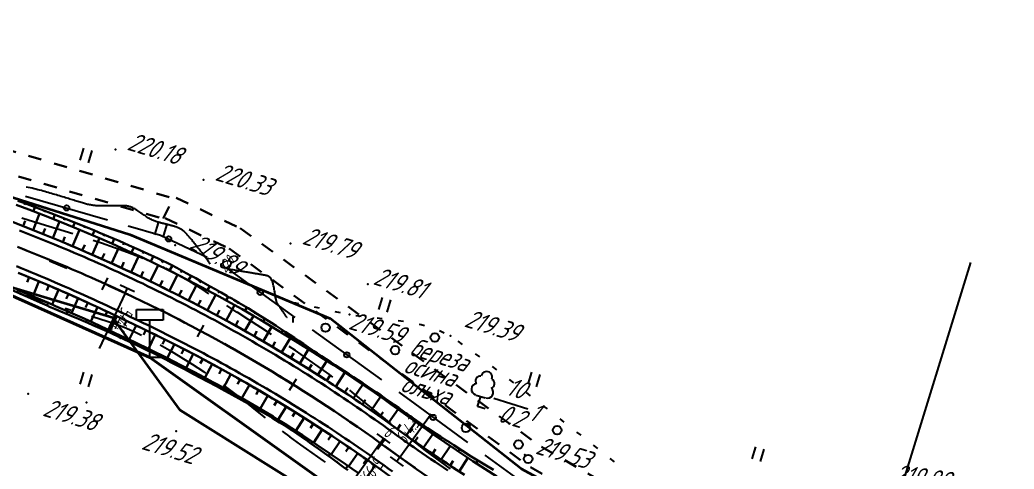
# Model space of a CAD drawing. Header units: millimetres. Extents: x -698 to 8131, y -704 to 4503.
# Drawn here: x -109.4 to 77, y 4130.9 to 4215.2 of the extents above; entities that cross this region are included whole.
import ezdxf

# ---------------------------------------------------------------- set-up
doc = ezdxf.new("R2010")
doc.units = ezdxf.units.MM
for name, pattern in [('CONTI', [0]), ('STRIHSMALL', [1, 0.5, -0.5]), ('STROT', [1.7, 0.5, -1.2])]:
    doc.linetypes.add(name, pattern=pattern)
for name, color, linetype, lineweight in [('10', 1, 'Continuous', 35), ('КОПИЯ_ОСЬ_13_ОТКОСЫ', 7, 'Continuous', 30), ('КОПИЯ_ОСЬ_ГРАНИЦЫ_ПОЛОС', 7, 'Continuous', 30), ('ОСЬ_ВЕРХ_ПОКРЫТИЯ_ГРАНИЦЫ_ПОЛОС', 7, 'Continuous', 30), ('ОСЬ_ВЕРХ_ПОКРЫТИЯ_ОСЬ', 1, 'Continuous', 30)]:
    doc.layers.add(name, color=color, linetype=linetype, lineweight=lineweight)
for name, color, linetype in [('_Ростелеком', 6, 'Continuous'), ('GOR_BDEFAULT', 212, 'CONTI'), ('NAD_MDEFAULT', 7, 'CONTI'), ('PI_OTDEFAULT', 172, 'CONTI'), ('PI_TTDEFAULT', 5, 'CONTI'), ('PLN_O', 7, 'CONTI'), ('SIT_LDEFAULT', 7, 'CONTI'), ('USLZNDEFAULT', 7, 'CONTI'), ('ZAPSKDEFAULT', 7, 'CONTI'), ('Изменение выноски', 3, 'Continuous'), ('ОСЬ_ВЕРХ_ПОКРЫТИЯ_ПИКЕТЫ', 1, 'Continuous'), ('ОСЬ_ВЕРХ_ПОКРЫТИЯ_РАЗБИВКА_КРИВ', 1, 'Continuous'), ('разметка', 7, 'Continuous')]:
    doc.layers.add(name, color=color, linetype=linetype)
doc.styles.add('eskd', font='isocpeui.ttf', dxfattribs={"width": 1.2})
doc.styles.add('SHRFT', font='isocpeui.ttf', dxfattribs={"width": 3.5})
doc.styles.get("Standard").update_dxf_attribs({"font": 'isocpeui.ttf'})
doc.styles.add('STYLE1', font='isocpeui.ttf', dxfattribs={"width": 0.9})
doc.linetypes.add('кабель_связи_проект.', pattern='A,10,-1,["/",STYLE1,S=3,R=0,X=0,Y=-1.5],-4.1', length=15.1)

# ---------------------------------------------------------------- blocks, each defined once
blk = doc.blocks.new('BL_2002')
at = {"color": 0}
blk.add_circle((0, 0), 0.8, dxfattribs=at)
blk = doc.blocks.new('BL_2011')
at = {"color": 0}
for p, q in [((0, 0), (0, 2.4)), ((1.6, 0), (1.6, 2.4))]:
    blk.add_line(p, q, dxfattribs=at)
blk = doc.blocks.new('BL_104')
at = {"color": 0}
for p, q in [((-0.9, 2), (0.9, 2)), ((0, 0), (0, 2)), ((1.5, 0), (0, 0))]:
    blk.add_line(p, q, dxfattribs=at)
for centre, radius, start, end in [((-0.94, 4.8), 0.88, 100, 235), ((0, 5.8), 1.04, 358, 185), ((0.94, 4.8), 0.88, 305, 80), ((-1, 3.1), 1.1, 115, 270), ((1, 3.1), 1.1, 270, 65)]:
    blk.add_arc(centre, radius, start, end, dxfattribs=at)
blk = doc.blocks.new('BL_13')
at = {"color": 0}
for p, q in [((-2.5, 7), (-2.5, 9)), ((-2.5, 9), (2.5, 9)), ((2.5, 9), (2.5, 7)), ((0, 7), (-2.5, 7)), ((0, 0), (0, 7)), ((2.5, 7), (0, 7)), ((2, 0), (0, 0))]:
    blk.add_line(p, q, dxfattribs=at)

msp = doc.modelspace()

# ---------------------------------------------------------------- linework, layer by layer
at = {"linetype": 'Continuous'}
msp.add_line((48.1, 4101.98), (68.92, 4169.65), dxfattribs=at)
at = {"layer": '10'}
msp.add_line((-15.47, 4131.04), (-51.18, 4159.14), dxfattribs=at)
for points in [[(-552.06, 4323.71), (-552.06, 4323.71), (-548.93, 4322.89), (-511.44, 4312), (-482.88, 4301.35), (-408.91, 4273.32), (-296.98, 4239.59), (-199.04, 4210.18), (-199.04, 4209.88), (-88.76, 4174.93), (-51.18, 4159.14)], [(307.07, 4044.59), (287.04, 4048.21), (163.15, 4053.99), (135.68, 4057.55), (104.11, 4067.08), (66.53, 4071.88), (20.06, 4083.83), (-25.14, 4108.19), (-34.34, 4113.8), (-79.36, 4142), (-91.95, 4159.32), (-169.85, 4182.62), (-259.28, 4209.36), (-312.4, 4225.42), (-355.63, 4238.49), (-406.37, 4253.82), (-425.03, 4259.46), (-449.22, 4267.11), (-456.83, 4269.51), (-499.67, 4283.06), (-559.15, 4301.9)], [(-15.47, 4131.04), (28.99, 4106.98), (71.24, 4096.09), (165.61, 4083.97), (290.41, 4077.99)]]:
    msp.add_lwpolyline(points, dxfattribs=at)
at = {"layer": '_Ростелеком', "linetype": 'кабель_связи_проект.', "lineweight": 40, "ltscale": 0.25}
msp.add_lwpolyline([(-545.93, 4321.5), (-553.41, 4301.1), (-528.69, 4293.19), (-228.33, 4200.41), (-175.92, 4184.96), (-152.18, 4177.62), (-111.95, 4163.9), (-85.05, 4151.87), (-85.05, 4151.87), (-28.65, 4111.62), (20.48, 4085.27), (66.8, 4072.51), (163.05, 4060.66), (287.87, 4054.42)], dxfattribs=at)
at = {"layer": 'GOR_BDEFAULT', "color": 212, "elevation": 220, "flags": 128}
for points in [[(-73.68, 4169.38), (-73.76, 4169.49), (-73.85, 4169.61), (-73.95, 4169.75), (-74.06, 4169.89), (-74.17, 4170.04), (-74.29, 4170.2), (-74.42, 4170.37), (-74.55, 4170.54), (-74.68, 4170.72), (-74.82, 4170.9), (-74.96, 4171.09), (-75.1, 4171.27), (-75.24, 4171.46), (-75.38, 4171.64), (-75.52, 4171.82), (-75.66, 4172), (-75.79, 4172.17), (-75.93, 4172.35), (-76.06, 4172.51), (-76.19, 4172.68), (-76.32, 4172.84), (-76.44, 4173), (-76.57, 4173.16), (-76.69, 4173.31), (-76.81, 4173.46), (-76.93, 4173.61), (-77.05, 4173.75), (-77.16, 4173.89), (-77.27, 4174.03), (-77.39, 4174.17), (-77.5, 4174.3), (-77.61, 4174.43), (-77.72, 4174.56), (-77.82, 4174.68), (-77.93, 4174.81), (-78.04, 4174.92), (-78.14, 4175.04), (-78.25, 4175.15), (-78.35, 4175.25), (-78.46, 4175.36), (-78.56, 4175.45), (-78.67, 4175.55), (-78.78, 4175.63), (-78.89, 4175.72), (-79, 4175.8), (-79.11, 4175.87), (-79.22, 4175.94), (-79.34, 4176), (-79.45, 4176.06), (-79.57, 4176.11), (-79.69, 4176.17), (-79.81, 4176.21), (-79.93, 4176.26), (-80.05, 4176.3), (-80.17, 4176.34), (-80.29, 4176.38), (-80.41, 4176.42), (-80.54, 4176.46), (-80.66, 4176.49), (-80.79, 4176.53), (-80.92, 4176.56), (-81.04, 4176.6), (-81.17, 4176.63), (-81.3, 4176.67), (-81.43, 4176.7), (-81.56, 4176.73), (-81.69, 4176.77), (-81.82, 4176.8), (-81.95, 4176.84), (-82.08, 4176.87), (-82.22, 4176.9), (-82.35, 4176.94), (-82.48, 4176.97), (-82.62, 4177), (-82.75, 4177.04), (-82.89, 4177.07), (-83.02, 4177.1), (-83.16, 4177.14), (-83.3, 4177.17), (-83.44, 4177.21), (-83.59, 4177.26), (-83.73, 4177.3), (-83.88, 4177.35), (-84.04, 4177.41), (-84.19, 4177.47), (-84.36, 4177.54), (-84.52, 4177.62), (-84.7, 4177.7), (-84.88, 4177.79), (-85.06, 4177.89), (-85.25, 4178.01), (-85.45, 4178.13), (-85.65, 4178.25), (-85.85, 4178.39), (-86.06, 4178.52), (-86.27, 4178.66), (-86.48, 4178.8), (-86.68, 4178.94), (-86.89, 4179.08), (-87.09, 4179.22), (-87.29, 4179.35), (-87.49, 4179.47), (-87.68, 4179.59), (-87.86, 4179.7), (-88.04, 4179.8), (-88.2, 4179.89), (-88.36, 4179.96), (-88.51, 4180.03), (-88.66, 4180.08), (-88.79, 4180.13), (-88.93, 4180.17), (-89.05, 4180.2), (-89.18, 4180.23), (-89.29, 4180.25), (-89.41, 4180.27), (-89.53, 4180.28), (-89.64, 4180.29), (-89.75, 4180.29), (-89.86, 4180.3), (-89.97, 4180.3), (-90.08, 4180.3), (-90.19, 4180.3), (-90.31, 4180.31), (-90.42, 4180.31), (-90.54, 4180.31), (-90.65, 4180.31), (-90.77, 4180.31), (-90.88, 4180.31), (-91, 4180.31), (-91.12, 4180.31), (-91.24, 4180.32), (-91.36, 4180.32), (-91.48, 4180.32), (-91.61, 4180.32), (-91.73, 4180.32), (-91.86, 4180.32), (-91.98, 4180.32), (-92.11, 4180.32), (-92.23, 4180.32), (-92.36, 4180.31), (-92.49, 4180.31), (-92.62, 4180.31), (-92.75, 4180.31), (-92.89, 4180.31), (-93.02, 4180.31), (-93.15, 4180.31), (-93.29, 4180.31), (-93.42, 4180.3), (-93.56, 4180.3), (-93.7, 4180.3), (-93.84, 4180.3), (-93.98, 4180.3), (-94.12, 4180.29), (-94.26, 4180.29), (-94.41, 4180.29), (-94.55, 4180.29), (-94.7, 4180.3), (-94.85, 4180.3), (-95, 4180.31), (-95.16, 4180.32), (-95.32, 4180.33), (-95.48, 4180.35), (-95.64, 4180.37), (-95.81, 4180.39), (-95.97, 4180.42), (-96.15, 4180.45), (-96.32, 4180.49), (-96.5, 4180.53), (-96.69, 4180.57), (-96.87, 4180.62), (-97.07, 4180.67), (-97.26, 4180.72), (-97.46, 4180.78), (-97.67, 4180.84), (-97.88, 4180.91), (-98.1, 4180.97), (-98.32, 4181.04), (-98.54, 4181.11), (-98.77, 4181.18), (-99.01, 4181.25), (-99.26, 4181.33), (-99.5, 4181.41), (-99.76, 4181.48), (-100.02, 4181.56), (-100.28, 4181.64), (-100.55, 4181.73), (-100.83, 4181.81), (-101.1, 4181.89), (-101.39, 4181.98), (-101.67, 4182.07), (-101.96, 4182.15), (-102.26, 4182.24), (-102.55, 4182.33), (-102.85, 4182.42), (-103.16, 4182.51), (-103.46, 4182.6), (-103.77, 4182.69), (-104.08, 4182.78), (-104.39, 4182.87), (-104.71, 4182.97), (-105.04, 4183.06), (-105.36, 4183.15), (-105.7, 4183.24), (-106.03, 4183.32), (-106.38, 4183.41), (-106.73, 4183.5), (-107.08, 4183.58), (-107.45, 4183.66), (-107.82, 4183.74), (-108.19, 4183.82)], [(-59.3, 4159.34), (-59.32, 4159.38), (-59.35, 4159.42), (-59.38, 4159.46), (-59.41, 4159.51), (-59.45, 4159.57), (-59.49, 4159.62), (-59.53, 4159.68), (-59.57, 4159.75), (-59.61, 4159.81), (-59.66, 4159.88), (-59.71, 4159.95), (-59.76, 4160.03), (-59.81, 4160.11), (-59.86, 4160.18), (-59.92, 4160.26), (-59.97, 4160.35), (-60.03, 4160.43), (-60.09, 4160.51), (-60.15, 4160.6), (-60.2, 4160.68), (-60.26, 4160.77), (-60.32, 4160.85), (-60.38, 4160.94), (-60.44, 4161.02), (-60.5, 4161.11), (-60.56, 4161.19), (-60.61, 4161.27), (-60.67, 4161.35), (-60.72, 4161.43), (-60.78, 4161.51), (-60.83, 4161.58), (-60.88, 4161.66), (-60.93, 4161.73), (-60.98, 4161.8), (-61.03, 4161.88), (-61.07, 4161.96), (-61.12, 4162.05), (-61.16, 4162.14), (-61.2, 4162.25), (-61.24, 4162.36), (-61.28, 4162.48), (-61.32, 4162.61), (-61.36, 4162.75), (-61.4, 4162.91), (-61.43, 4163.08), (-61.47, 4163.27), (-61.5, 4163.47), (-61.54, 4163.68), (-61.57, 4163.91), (-61.61, 4164.14), (-61.65, 4164.37), (-61.69, 4164.61), (-61.73, 4164.84), (-61.77, 4165.08), (-61.82, 4165.31), (-61.87, 4165.53), (-61.92, 4165.74), (-61.98, 4165.94), (-62.05, 4166.13), (-62.12, 4166.3), (-62.19, 4166.45), (-62.27, 4166.58), (-62.36, 4166.7), (-62.45, 4166.8), (-62.54, 4166.89), (-62.64, 4166.97), (-62.74, 4167.04), (-62.85, 4167.09), (-62.97, 4167.14), (-63.08, 4167.18), (-63.2, 4167.22), (-63.33, 4167.25), (-63.45, 4167.27), (-63.58, 4167.3), (-63.71, 4167.32), (-63.85, 4167.34), (-63.99, 4167.37), (-64.13, 4167.39), (-64.27, 4167.41), (-64.41, 4167.44), (-64.56, 4167.46), (-64.71, 4167.49), (-64.87, 4167.52), (-65.03, 4167.54), (-65.19, 4167.57), (-65.35, 4167.6), (-65.52, 4167.63), (-65.69, 4167.65), (-65.86, 4167.68), (-66.04, 4167.71), (-66.22, 4167.74), (-66.4, 4167.77), (-66.59, 4167.81), (-66.78, 4167.84), (-66.98, 4167.87), (-67.18, 4167.9), (-67.38, 4167.94), (-67.59, 4167.97), (-67.8, 4168.01), (-68.02, 4168.04), (-68.24, 4168.08), (-68.47, 4168.12), (-68.7, 4168.16), (-68.93, 4168.19), (-69.17, 4168.23), (-69.42, 4168.27), (-69.67, 4168.32), (-69.91, 4168.37), (-70.15, 4168.42), (-70.37, 4168.49), (-70.58, 4168.57), (-70.77, 4168.67), (-70.94, 4168.78), (-71.08, 4168.91), (-71.19, 4169.07), (-71.27, 4169.25), (-71.31, 4169.46), (-71.3, 4169.7), (-71.24, 4169.97), (-71.14, 4170.27)]]:
    msp.add_lwpolyline(points, dxfattribs=at)
at = {"layer": 'NAD_MDEFAULT', "color": 0}
msp.add_line((-20.52, 4144.2), (-14.14, 4142.25), dxfattribs=at)
at = {"layer": 'PI_TTDEFAULT', "color": 5}
for p in [(-91.47, 4190.87, 220.18), (-74.96, 4185.17, 220.33), (-80.27, 4172.94, 219.89), (-58.63, 4173.21, 219.79), (-44.14, 4165.63, 219.81), (-47.61, 4159.92, 219.59), (-28.65, 4155.9, 219.39), (-107.85, 4145.04, 219.47), (-96.92, 4143.4, 219.38), (-80.07, 4138.04, 219.52), (-14.7, 4133.59, 219.53)]:
    msp.add_point(p, dxfattribs=at)
at = {"layer": 'PLN_O'}
for p, q in [((-108.31, 4182.12), (-92.94, 4177.68)), ((-89.1, 4176.57), (-83.04, 4174.82)), ((-83.04, 4174.81), (-74.28, 4170.67)), ((-70.8, 4168.73), (-57.82, 4159.37)), ((-54.58, 4157.03), (-41.6, 4147.67)), ((-38.36, 4145.33), (-35.34, 4143.15)), ((-35.34, 4143.16), (-25.43, 4135.91)), ((-22.21, 4133.55), (-14.65, 4128.01))]:
    msp.add_line(p, q, dxfattribs=at)
for centre in [(-100.62, 4179.9), (-81.51, 4174.09), (-64.31, 4164.05), (-48.09, 4152.35), (-31.89, 4140.63)]:
    msp.add_circle(centre, 0.5, dxfattribs=at)
at = {"layer": 'SIT_LDEFAULT', "color": 7}
for p, q in [((-107.64, 4177.55), (-109.02, 4177.97)), ((-102.51, 4176), (-107.64, 4177.55)), ((-99.45, 4175.04), (-102.51, 4176)), ((-94.08, 4173.28), (-95.65, 4173.8)), ((-91.62, 4172.44), (-94.08, 4173.28)), ((-89.18, 4171.55), (-91.62, 4172.44)), ((-86.77, 4170.61), (-89.18, 4171.55)), ((-86.26, 4170.39), (-86.77, 4170.61)), ((-82.05, 4168.51), (-82.6, 4168.77)), ((-79.75, 4167.33), (-82.05, 4168.52)), ((-77.49, 4166.02), (-79.75, 4167.32)), ((-75.24, 4164.65), (-77.49, 4166.02)), ((-109.32, 4163.79), (-106.35, 4162.83)), ((-73.93, 4163.82), (-75.24, 4164.66)), ((-106.35, 4162.83), (-103.13, 4161.78)), ((-68.62, 4160.32), (-70.58, 4161.62)), ((-58.13, 4162.19), (-57.73, 4162.1)), ((-57.73, 4162.1), (-57.15, 4161.98)), ((-54.22, 4161.35), (-53.24, 4161.14)), ((-100.92, 4161.08), (-99.78, 4160.74)), ((-95.95, 4159.6), (-94.23, 4159.06)), ((-66.43, 4158.91), (-68.62, 4160.34)), ((-58.16, 4159.18), (-58.16, 4159.43)), ((-50.31, 4160.5), (-49.33, 4160.29)), ((-46.39, 4159.74), (-45.74, 4159.64)), ((-45.74, 4159.64), (-45.4, 4159.61)), ((-42.42, 4159.3), (-41.43, 4159.19)), ((-94.23, 4159.06), (-92.03, 4158.33)), ((-92.03, 4158.33), (-89.86, 4157.53)), ((-89.86, 4157.54), (-87.74, 4156.63)), ((-64.24, 4157.48), (-66.43, 4158.9)), ((-62.21, 4156.15), (-64.24, 4157.48)), ((-58.17, 4158.64), (-58.16, 4159.18)), ((-58.17, 4158.43), (-58.17, 4158.64)), ((-38.43, 4158.82), (-37.44, 4158.69)), ((-34.51, 4158.09), (-34.15, 4158.02)), ((-34.15, 4158.02), (-33.54, 4157.84)), ((-87.74, 4156.62), (-86.61, 4156.07)), ((-30.71, 4156.89), (-29.81, 4156.46)), ((-83.06, 4154.22), (-81.35, 4153.24)), ((-57.73, 4153.16), (-58.88, 4153.93)), ((-27.25, 4154.9), (-26.43, 4154.32)), ((-81.35, 4153.23), (-79.21, 4151.94)), ((-79.21, 4151.94), (-77.08, 4150.6)), ((-55.59, 4151.68), (-57.73, 4153.17)), ((-23.99, 4152.57), (-23.19, 4151.96)), ((-77.08, 4150.59), (-74.98, 4149.22)), ((-53.46, 4150.18), (-55.59, 4151.68)), ((-51.35, 4148.65), (-53.46, 4150.18)), ((-20.81, 4150.15), (-20.01, 4149.54)), ((-74.98, 4149.22), (-74.57, 4148.94)), ((-50.71, 4148.16), (-51.35, 4148.64)), ((-71.28, 4146.68), (-70.9, 4146.41)), ((-70.9, 4146.41), (-68.88, 4144.9)), ((-17.63, 4147.73), (-16.84, 4147.12)), ((-68.88, 4144.9), (-66.88, 4143.33)), ((-47.11, 4145.38), (-47.54, 4145.72)), ((-44.99, 4143.67), (-47.11, 4145.38)), ((-14.47, 4145.28), (-13.68, 4144.67)), ((-66.88, 4143.33), (-64.87, 4141.72)), ((-42.9, 4141.96), (-44.99, 4143.67)), ((-11.32, 4142.82), (-10.53, 4142.21)), ((-64.87, 4141.72), (-63.39, 4140.53)), ((-40.86, 4140.3), (-42.9, 4141.96)), ((-39.77, 4139.42), (-40.86, 4140.3)), ((-8.17, 4140.35), (-7.38, 4139.73)), ((-60.23, 4138.07), (-58.8, 4136.99)), ((-58.81, 4136.98), (-56.74, 4135.47)), ((-35.15, 4135.84), (-36.63, 4136.97)), ((-5.02, 4137.88), (-4.23, 4137.26)), ((-56.74, 4135.47), (-54.64, 4133.98)), ((-33.31, 4134.44), (-35.15, 4135.84)), ((-1.88, 4135.4), (-1.09, 4134.78)), ((-54.64, 4133.98), (-52.53, 4132.49)), ((-31.47, 4133.05), (-33.31, 4134.44)), ((-52.53, 4132.49), (-52.13, 4132.21)), ((-29.61, 4131.67), (-31.47, 4133.05)), ((-28.62, 4130.96), (-29.61, 4131.67)), ((1.26, 4132.93), (2.04, 4132.31))]:
    msp.add_line(p, q, dxfattribs=at)
at = {"layer": 'Изменение выноски', "color": 6, "linetype": 'STRIHSMALL', "lineweight": 30, "ltscale": 5}
for p, q in [((-184.54, 4212.2), (-80.59, 4181.69)), ((-186.44, 4208.35), (-82.49, 4177.84)), ((-82.51, 4177.92), (-80.59, 4181.69))]:
    msp.add_line(p, q, dxfattribs=at)
for points in [[(-80.08, 4181.78), (-68.06, 4176.08), (-11.56, 4135.08), (39.36, 4105.81), (49.47, 4102.47), (78.78, 4099.19), (118.65, 4095.63), (199.08, 4090.64), (291.92, 4082.81), (317.53, 4078.01), (338.52, 4070.51), (374.36, 4045.54), (383.17, 4035.96), (473.88, 3938.05), (557.44, 3861.09)], [(-82.15, 4177.97), (-70.13, 4172.27), (-13.63, 4131.27), (37.28, 4102), (47.4, 4098.67), (76.71, 4095.38), (116.58, 4091.83), (197, 4086.84), (289.85, 4079.01), (315.46, 4074.2), (336.45, 4066.71), (372.28, 4041.74), (381.1, 4032.15), (471.8, 3934.25), (555.37, 3857.28)]]:
    msp.add_lwpolyline(points, dxfattribs=at)
at = {"layer": 'КОПИЯ_ОСЬ_13_ОТКОСЫ'}
for points in [[(-110.09, 4180.51), (-107.71, 4179.61), (-104.15, 4178.22), (-100.6, 4176.79), (-99.19, 4176.21), (-96.83, 4175.22), (-94.48, 4174.22), (-92.14, 4173.2), (-89.34, 4171.94), (-86.55, 4170.66), (-83.96, 4169.42), (-81.38, 4168.17), (-80, 4167.48), (-77.72, 4166.31), (-75.45, 4165.13), (-72.02, 4163.29), (-69.87, 4162.1), (-67.72, 4160.9), (-65.59, 4159.68), (-64.26, 4158.9), (-61.18, 4157.07), (-57.68, 4154.94), (-54.39, 4152.86), (-52.45, 4151.63), (-50.52, 4150.39), (-48.6, 4149.13), (-46.69, 4147.86), (-44.79, 4146.57), (-42.9, 4145.27), (-41.02, 4143.95), (-39.76, 4143.06), (-38.52, 4142.17), (-37.44, 4141.39), (-33.95, 4138.89), (-33.15, 4138.33), (-31.95, 4137.49), (-27.52, 4134.45), (-26.71, 4133.91), (-24.47, 4132.43), (-22.21, 4130.98), (-19.95, 4129.54)], [(-110.09, 4180.51), (-107.71, 4179.61), (-104.15, 4178.22), (-100.6, 4176.79), (-99.19, 4176.21), (-96.83, 4175.22), (-94.48, 4174.22), (-92.14, 4173.2), (-89.34, 4171.94), (-86.55, 4170.66), (-83.96, 4169.42), (-81.38, 4168.17), (-80, 4167.48), (-77.72, 4166.31), (-75.45, 4165.13), (-72.02, 4163.29), (-69.87, 4162.1), (-67.72, 4160.9), (-65.59, 4159.68), (-64.26, 4158.9), (-61.18, 4157.07), (-57.68, 4154.94), (-54.39, 4152.86), (-52.45, 4151.63), (-50.52, 4150.39), (-48.6, 4149.13), (-46.69, 4147.86), (-44.79, 4146.57), (-42.9, 4145.27), (-41.02, 4143.95), (-39.76, 4143.06), (-38.52, 4142.17), (-37.44, 4141.39), (-33.95, 4138.89), (-33.15, 4138.33), (-31.95, 4137.49), (-27.52, 4134.45), (-26.71, 4133.91), (-24.47, 4132.43), (-22.21, 4130.98), (-19.95, 4129.54)], [(-109.8, 4181.25), (-108.85, 4180.9), (-103.59, 4178.93), (-99.3, 4177.26), (-97.88, 4176.69), (-96.45, 4176.11), (-95.51, 4175.71), (-94.56, 4175.32), (-91.73, 4174.12), (-90.79, 4173.71), (-89.85, 4173.3), (-88.91, 4172.88), (-87.03, 4172.05), (-86.1, 4171.62), (-83.49, 4170.39), (-80.9, 4169.14), (-79.99, 4168.65), (-79.09, 4168.16), (-78.18, 4167.68), (-77.28, 4167.17), (-76.37, 4166.7), (-75.48, 4166.19), (-74.58, 4165.68), (-73.68, 4165.19), (-72.79, 4164.67), (-71.9, 4164.17), (-71.62, 4164.03), (-70.56, 4163.4), (-70.12, 4163.13), (-70.04, 4163.09), (-69.79, 4162.96), (-69.54, 4162.83), (-69.3, 4162.69), (-68.34, 4162.11), (-67.45, 4161.59), (-66.56, 4161.09), (-65.69, 4160.55), (-64.82, 4160), (-62.21, 4158.35), (-61.35, 4157.8), (-59.63, 4156.67), (-58.77, 4156.11), (-57.92, 4155.54), (-57.06, 4154.97), (-56.21, 4154.39), (-55.36, 4153.82), (-54.52, 4153.24), (-54.27, 4153.06), (-53.67, 4152.67), (-52.81, 4152.1), (-51.96, 4151.53), (-51.11, 4150.96), (-50.26, 4150.39), (-49.39, 4149.84), (-48.52, 4149.3), (-47.67, 4148.74), (-46.81, 4148.18), (-45.95, 4147.62), (-45.1, 4147.05), (-44.24, 4146.49), (-42.56, 4145.33), (-41.71, 4144.76), (-40.87, 4144.17), (-39.61, 4143.29), (-39.19, 4142.99), (-38.36, 4142.4), (-37.52, 4141.81), (-37.25, 4141.61), (-36.99, 4141.41), (-36.73, 4141.22), (-36.46, 4141.03), (-36.19, 4140.84), (-35.92, 4140.65), (-35.65, 4140.47), (-33.74, 4139.18), (-32.94, 4138.63), (-31.31, 4137.55), (-30.5, 4137.01), (-29.68, 4136.48), (-28.86, 4135.96), (-28.04, 4135.42), (-24.76, 4133.32), (-23.51, 4132.55), (-22.27, 4131.79), (-20.6, 4130.78)], [(-108.43, 4180.74), (-108.52, 4180.49)], [(-106.56, 4180.04), (-106.84, 4179.27)], [(-106.92, 4175.75), (-105.69, 4178.83)], [(-104.69, 4179.34), (-104.78, 4179.08)], [(-102.82, 4178.63), (-103.13, 4177.81)], [(-108.78, 4176.48), (-108.38, 4177.5)], [(-103.21, 4174.25), (-101.94, 4177.34)], [(-100.95, 4177.9), (-101.06, 4177.63)], [(-99.09, 4177.17), (-99.43, 4176.31)], [(-97.23, 4176.43), (-97.35, 4176.14)], [(-105.06, 4175.01), (-104.65, 4176.03)], [(-101.36, 4173.49), (-100.93, 4174.51)], [(-99.52, 4172.71), (-98.21, 4175.8)], [(-95.84, 4171.13), (-94.49, 4174.22)], [(-95.39, 4175.66), (-95.75, 4174.77)], [(-93.54, 4174.89), (-93.67, 4174.59)], [(-97.68, 4171.93), (-97.23, 4172.96)], [(-92.18, 4169.51), (-90.79, 4172.59)], [(-91.7, 4174.11), (-92.11, 4173.18)], [(-89.87, 4173.31), (-90, 4173)], [(-88.04, 4172.5), (-88.47, 4171.54)], [(-94.01, 4170.33), (-93.55, 4171.36)], [(-88.55, 4167.84), (-87.11, 4170.92)], [(-86.22, 4171.67), (-86.36, 4171.35)], [(-84.41, 4170.82), (-84.86, 4169.86)], [(-90.36, 4168.68), (-89.89, 4169.71)], [(-84.94, 4166.13), (-83.46, 4169.18)], [(-82.6, 4169.96), (-82.76, 4169.64)], [(-80.8, 4169.09), (-81.32, 4168.14)], [(-109.7, 4167.74), (-105.59, 4166.04), (-103.77, 4165.27), (-102.87, 4164.88), (-101.05, 4164.1), (-100.15, 4163.7), (-98.35, 4162.9), (-97.45, 4162.49), (-96.1, 4161.88), (-95.21, 4161.47), (-93.87, 4160.85), (-92.53, 4160.22), (-89.15, 4158.61), (-86.67, 4157.41), (-84.51, 4156.37), (-82.36, 4155.31), (-80.22, 4154.23), (-78.08, 4153.14), (-75.96, 4152.02), (-73.84, 4150.9), (-71.74, 4149.75), (-69.64, 4148.59), (-67.55, 4147.41), (-65.47, 4146.21), (-63.4, 4145), (-61.35, 4143.77), (-59.3, 4142.52), (-57.26, 4141.26), (-55.23, 4139.98), (-52.99, 4138.54), (-50.76, 4137.08), (-48.55, 4135.6), (-46.35, 4134.1), (-44.16, 4132.58), (-40.02, 4129.6)], [(-107.66, 4166.9), (-108.05, 4165.96)], [(-86.74, 4166.99), (-86.26, 4168.01)], [(-81.35, 4164.36), (-79.83, 4167.39)], [(-79.04, 4168.14), (-79.21, 4167.82)], [(-77.29, 4167.18), (-77.76, 4166.33)], [(-105.81, 4166.13), (-106.97, 4163.32)], [(-103.97, 4165.36), (-104.36, 4164.42)], [(-83.14, 4165.25), (-82.64, 4166.27)], [(-77.78, 4162.55), (-76.24, 4165.54)], [(-75.53, 4166.22), (-75.69, 4165.94)], [(-73.79, 4165.24), (-74.21, 4164.46)], [(-110.97, 4164.56), (-107.39, 4162.97), (-105.6, 4162.18), (-104.26, 4161.58), (-103.82, 4161.37), (-102.92, 4161), (-102.02, 4160.62), (-100.22, 4159.86), (-99.32, 4159.48), (-98.42, 4159.1), (-97.53, 4158.71), (-96.63, 4158.33), (-95.74, 4157.94), (-93.06, 4156.76), (-88.94, 4154.86), (-87.24, 4154.06), (-86.36, 4153.62), (-85.49, 4153.19), (-84.61, 4152.77), (-83.74, 4152.34), (-82.87, 4151.9), (-82.01, 4151.45), (-81.14, 4151), (-80.27, 4150.56), (-79.15, 4149.98), (-78.54, 4149.67), (-76.83, 4148.74), (-74.24, 4147.37), (-72.52, 4146.45), (-71.67, 4145.99), (-70.82, 4145.51), (-66.55, 4143.15), (-64.43, 4141.94), (-62.33, 4140.71), (-62.08, 4140.56), (-60.68, 4139.67), (-59.85, 4139.15), (-58.62, 4138.36), (-58.21, 4138.1), (-57.4, 4137.55), (-56.61, 4136.99), (-55.41, 4136.15), (-55.01, 4135.87), (-54.21, 4135.3), (-53.42, 4134.74), (-51.84, 4133.59), (-51.04, 4133.03), (-50.26, 4132.45), (-48.68, 4131.3), (-47.9, 4130.72)], [(-109.92, 4164.54), (-108.11, 4163.79), (-104.05, 4162.09), (-102.7, 4161.51), (-98.23, 4159.55), (-97.33, 4159.15), (-95.56, 4158.34), (-90.43, 4155.94), (-87.97, 4154.76), (-84.9, 4153.28), (-81.85, 4151.76), (-80.54, 4151.1), (-79.24, 4150.43), (-77.51, 4149.53), (-76.64, 4149.08), (-74.92, 4148.16), (-73.2, 4147.24), (-72.35, 4146.77), (-70.07, 4145.51), (-67.8, 4144.23), (-65.54, 4142.94), (-62.18, 4140.96), (-61.92, 4140.8), (-60.93, 4140.18), (-59.69, 4139.4), (-58.46, 4138.62), (-57.22, 4137.82), (-56.41, 4137.29), (-53.69, 4135.5), (-50.99, 4133.68), (-48.31, 4131.84), (-47.11, 4131), (-45.91, 4130.15)], [(-109.92, 4164.54), (-108.11, 4163.79), (-104.05, 4162.09), (-102.7, 4161.51), (-98.23, 4159.55), (-97.33, 4159.15), (-95.56, 4158.34), (-90.43, 4155.94), (-87.97, 4154.76), (-84.9, 4153.28), (-81.85, 4151.76), (-80.54, 4151.1), (-79.24, 4150.43), (-77.51, 4149.53), (-76.64, 4149.08), (-74.92, 4148.16), (-73.2, 4147.24), (-72.35, 4146.77), (-70.07, 4145.51), (-67.8, 4144.23), (-65.54, 4142.94), (-62.18, 4140.96), (-61.92, 4140.8), (-60.93, 4140.18), (-59.69, 4139.4), (-58.46, 4138.62), (-57.22, 4137.82), (-56.41, 4137.29), (-53.69, 4135.5), (-50.99, 4133.68), (-48.31, 4131.84), (-47.11, 4131), (-45.91, 4130.15)], [(-107.96, 4163.22), (-107.77, 4163.65)], [(-102.13, 4164.56), (-103.34, 4161.79)], [(-100.3, 4163.76), (-100.7, 4162.84)], [(-79.56, 4163.46), (-79.05, 4164.47)], [(-74.24, 4160.7), (-72.67, 4163.64)], [(-72.05, 4164.26), (-72.19, 4164)], [(-70.32, 4163.25), (-70.72, 4162.58)], [(-106.13, 4162.41), (-106.07, 4162.56)], [(-104.31, 4161.6), (-104.08, 4162.1)], [(-98.47, 4162.95), (-99.7, 4160.19)], [(-96.65, 4162.13), (-97.06, 4161.21)], [(-94.83, 4161.29), (-96.09, 4158.58)], [(-76.01, 4161.63), (-75.48, 4162.62)], [(-70.72, 4158.79), (-69.13, 4161.69)], [(-68.58, 4162.26), (-68.72, 4162.04)], [(-66.85, 4161.25), (-67.22, 4160.61)], [(-102.47, 4160.81), (-102.4, 4160.98)], [(-100.63, 4160.03), (-100.43, 4160.51)], [(-98.79, 4159.25), (-98.72, 4159.41)], [(-93.02, 4160.45), (-93.44, 4159.54)], [(-91.21, 4159.59), (-92.48, 4156.9)], [(-72.47, 4159.75), (-71.95, 4160.73)], [(-67.23, 4156.84), (-65.61, 4159.69)], [(-65.15, 4160.21), (-65.28, 4160)], [(-96.95, 4158.47), (-96.77, 4158.89)], [(-95.11, 4157.67), (-95.05, 4157.81)], [(-89.4, 4158.73), (-89.83, 4157.84)], [(-87.6, 4157.86), (-88.9, 4155.21)], [(-68.97, 4157.82), (-68.43, 4158.78)], [(-63.46, 4159.14), (-63.79, 4158.62)], [(-63.76, 4154.85), (-62.13, 4157.64)], [(-61.77, 4158.07), (-61.88, 4157.9)], [(-93.28, 4156.86), (-93.13, 4157.2)], [(-91.47, 4156.03), (-91.41, 4156.14)], [(-85.8, 4156.99), (-86.23, 4156.1)], [(-84, 4156.12), (-85.3, 4153.47)], [(-65.49, 4155.85), (-64.95, 4156.8)], [(-60.09, 4156.98), (-60.36, 4156.57)], [(-60.32, 4152.81), (-58.67, 4155.54)], [(-58.42, 4155.88), (-58.51, 4155.74)], [(-89.65, 4155.19), (-89.51, 4155.5)], [(-87.84, 4154.34), (-87.79, 4154.45)], [(-86.04, 4153.46), (-85.9, 4153.76)], [(-82.21, 4155.23), (-82.65, 4154.35)], [(-80.42, 4154.33), (-81.75, 4151.71)], [(-62.04, 4153.83), (-61.49, 4154.76)], [(-56.76, 4154.77), (-56.96, 4154.48)], [(-84.24, 4152.59), (-84.19, 4152.69)], [(-82.46, 4151.68), (-82.3, 4151.99)], [(-78.64, 4153.42), (-79.09, 4152.55)], [(-76.87, 4152.5), (-78.23, 4149.9)], [(-58.61, 4151.77), (-58.05, 4152.68)], [(-56.91, 4150.72), (-55.25, 4153.4)], [(-55.11, 4153.64), (-55.17, 4153.55)], [(-53.45, 4152.52), (-53.57, 4152.34)], [(-80.68, 4150.77), (-80.63, 4150.87)], [(-78.9, 4149.85), (-78.74, 4150.17)], [(-75.1, 4151.57), (-75.56, 4150.71)], [(-73.34, 4150.62), (-74.72, 4148.06)], [(-55.21, 4149.66), (-54.65, 4150.55)], [(-53.52, 4148.59), (-51.83, 4151.24)], [(-51.79, 4151.41), (-51.83, 4151.35)], [(-50.12, 4150.31), (-50.2, 4150.18)], [(-77.14, 4148.91), (-77.08, 4149.02)], [(-75.37, 4147.97), (-75.19, 4148.31)], [(-71.58, 4149.67), (-72.05, 4148.81)], [(-69.83, 4148.7), (-71.24, 4146.16)], [(-51.84, 4147.51), (-51.27, 4148.39)], [(-50.16, 4146.42), (-48.45, 4149.03)], [(-48.43, 4149.24), (-48.46, 4149.2)], [(-46.75, 4148.15), (-46.86, 4147.98)], [(-73.61, 4147.03), (-73.55, 4147.14)], [(-71.85, 4146.08), (-71.67, 4146.4)], [(-68.09, 4147.71), (-68.56, 4146.87)], [(-66.35, 4146.72), (-67.79, 4144.23)], [(-46.83, 4144.2), (-45.09, 4146.78)], [(-45.09, 4147.04), (-45.13, 4146.98)], [(-70.1, 4145.11), (-70.04, 4145.22)], [(-68.35, 4144.15), (-68.18, 4144.45)], [(-64.62, 4145.72), (-65.11, 4144.89)], [(-62.9, 4144.7), (-64.36, 4142.24)], [(-48.5, 4145.31), (-47.92, 4146.18)], [(-43.43, 4145.93), (-43.56, 4145.73)], [(-43.54, 4141.94), (-41.77, 4144.48)], [(-41.77, 4144.8), (-41.82, 4144.73)], [(-66.6, 4143.18), (-66.54, 4143.28)], [(-61.18, 4143.67), (-61.68, 4142.86)], [(-59.48, 4142.63), (-60.96, 4140.21)], [(-45.18, 4143.07), (-44.59, 4143.93)], [(-40.13, 4143.66), (-40.29, 4143.44)], [(-38.5, 4142.5), (-38.55, 4142.43)], [(-64.86, 4142.19), (-64.71, 4142.45)], [(-63.13, 4141.18), (-63.08, 4141.27)], [(-57.77, 4141.58), (-58.28, 4140.78)], [(-41.9, 4140.79), (-41.3, 4141.63)], [(-40.27, 4139.63), (-38.47, 4142.14)], [(-36.88, 4141.33), (-37.04, 4141.11)], [(-61.42, 4140.14), (-61.27, 4140.39)], [(-59.73, 4139.07), (-59.68, 4139.15)], [(-56.08, 4140.52), (-57.62, 4138.08)], [(-54.37, 4139.43), (-54.89, 4138.62)], [(-38.59, 4138.42), (-37.99, 4139.26)], [(-36.96, 4137.25), (-35.16, 4139.76)], [(-35.24, 4140.19), (-35.29, 4140.11)], [(-33.58, 4139.07), (-33.78, 4138.77)], [(-58.05, 4137.99), (-57.88, 4138.24)], [(-56.41, 4136.85), (-56.35, 4136.93)], [(-52.69, 4138.35), (-54.29, 4135.9)], [(-51.02, 4137.25), (-51.56, 4136.44)], [(-35.34, 4136.09), (-34.75, 4136.93)], [(-33.69, 4134.95), (-31.95, 4137.48)], [(-31.92, 4137.95), (-31.99, 4137.85)], [(-54.77, 4135.7), (-54.52, 4136.05)], [(-49.36, 4136.14), (-51, 4133.69)], [(-30.25, 4136.85), (-30.49, 4136.48)], [(-30.38, 4132.7), (-28.68, 4135.25)], [(-28.57, 4135.77), (-28.65, 4135.65)], [(-53.14, 4134.54), (-53.06, 4134.66)], [(-51.52, 4133.37), (-51.2, 4133.83)], [(-47.7, 4135.02), (-48.25, 4134.21)], [(-46.05, 4133.89), (-47.74, 4131.44)], [(-32.04, 4133.82), (-31.47, 4134.67)], [(-26.89, 4134.68), (-27.18, 4134.23)], [(-25.2, 4133.61), (-25.3, 4133.46)], [(-49.9, 4132.19), (-49.79, 4132.34)], [(-48.29, 4131.01), (-47.89, 4131.55)], [(-44.41, 4132.75), (-44.98, 4131.94)], [(-42.78, 4131.59), (-44.53, 4129.16)], [(-28.72, 4131.6), (-28.16, 4132.45)], [(-27.04, 4130.5), (-25.39, 4133.04)], [(-23.51, 4132.55), (-23.83, 4132.02)], [(-21.8, 4131.5), (-21.91, 4131.33)]]:
    msp.add_lwpolyline(points, dxfattribs=at)
at = {"layer": 'КОПИЯ_ОСЬ_ГРАНИЦЫ_ПОЛОС'}
for points in [[(-110.04, 4176.98), (-109.1, 4176.61), (-108.16, 4176.24), (-107.23, 4175.87), (-106.29, 4175.5), (-105.35, 4175.12), (-104.42, 4174.74), (-103.48, 4174.36), (-102.55, 4173.98), (-101.61, 4173.59), (-100.68, 4173.21), (-99.75, 4172.81), (-98.82, 4172.42), (-97.89, 4172.02), (-96.96, 4171.62), (-96.03, 4171.22), (-95.11, 4170.82), (-94.18, 4170.41), (-93.26, 4170), (-92.34, 4169.58), (-91.42, 4169.16), (-90.49, 4168.74), (-89.58, 4168.32), (-88.66, 4167.9), (-87.74, 4167.47), (-86.83, 4167.03), (-85.91, 4166.6), (-85, 4166.16), (-84.09, 4165.72), (-83.18, 4165.27), (-82.27, 4164.83), (-81.37, 4164.38), (-80.46, 4163.92), (-79.56, 4163.47), (-78.66, 4163.01), (-77.76, 4162.54), (-76.86, 4162.08), (-75.96, 4161.61), (-75.06, 4161.14), (-74.17, 4160.66), (-73.28, 4160.19), (-72.39, 4159.71), (-71.5, 4159.22), (-70.61, 4158.74), (-69.72, 4158.25), (-68.84, 4157.75), (-67.96, 4157.26), (-67.08, 4156.76), (-66.2, 4156.26), (-65.32, 4155.76), (-64.44, 4155.25), (-63.57, 4154.74), (-62.7, 4154.23), (-61.82, 4153.71), (-60.95, 4153.19), (-60.09, 4152.67), (-59.22, 4152.15), (-58.36, 4151.62), (-57.5, 4151.09), (-56.63, 4150.56), (-55.78, 4150.02), (-54.92, 4149.48), (-54.06, 4148.94), (-53.21, 4148.4), (-52.36, 4147.85), (-51.51, 4147.3), (-50.66, 4146.75), (-49.82, 4146.19), (-48.97, 4145.63), (-48.13, 4145.07), (-47.29, 4144.51), (-46.45, 4143.94), (-45.61, 4143.37), (-44.78, 4142.8), (-43.95, 4142.22), (-43.12, 4141.64), (-42.29, 4141.06), (-41.46, 4140.48), (-40.63, 4139.89), (-39.81, 4139.3), (-39, 4138.72), (-38.19, 4138.13), (-37.37, 4137.55), (-36.56, 4136.97), (-35.75, 4136.38), (-34.96, 4135.83), (-34.17, 4135.28), (-33.37, 4134.73), (-32.57, 4134.18), (-31.77, 4133.64), (-30.97, 4133.1), (-30.17, 4132.56), (-29.36, 4132.02), (-28.56, 4131.49), (-27.75, 4130.96), (-26.94, 4130.43)], [(-109.5, 4167.67), (-108.6, 4167.3), (-107.7, 4166.92), (-106.79, 4166.55), (-105.89, 4166.17), (-104.99, 4165.79), (-104.09, 4165.41), (-103.2, 4165.03), (-102.3, 4164.64), (-101.4, 4164.25), (-100.51, 4163.86), (-99.62, 4163.47), (-98.73, 4163.07), (-97.84, 4162.67), (-96.95, 4162.27), (-96.06, 4161.86), (-95.18, 4161.46), (-94.29, 4161.05), (-93.41, 4160.63), (-92.53, 4160.22), (-91.64, 4159.8), (-90.81, 4159.4), (-89.98, 4159.01), (-89.15, 4158.61), (-88.32, 4158.21), (-87.5, 4157.81), (-86.67, 4157.4), (-85.79, 4156.99), (-84.92, 4156.56), (-84.05, 4156.14), (-83.19, 4155.72), (-82.32, 4155.29), (-81.46, 4154.86), (-80.6, 4154.42), (-79.73, 4153.98), (-78.87, 4153.54), (-78.02, 4153.1), (-77.16, 4152.66), (-76.3, 4152.21), (-75.45, 4151.76), (-74.6, 4151.3), (-73.75, 4150.85), (-72.9, 4150.39), (-72.05, 4149.92), (-71.2, 4149.46), (-70.36, 4148.99), (-69.51, 4148.52), (-68.67, 4148.05), (-67.83, 4147.57), (-66.99, 4147.09), (-66.15, 4146.61), (-65.32, 4146.12), (-64.48, 4145.64), (-63.65, 4145.15), (-62.82, 4144.65), (-61.99, 4144.16), (-61.16, 4143.66), (-60.33, 4143.16), (-59.51, 4142.65), (-58.69, 4142.15), (-57.86, 4141.64), (-57.04, 4141.13), (-56.23, 4140.61), (-55.41, 4140.09), (-54.59, 4139.57), (-53.78, 4139.05), (-52.97, 4138.53), (-52.16, 4138), (-51.35, 4137.47), (-50.54, 4136.93), (-49.74, 4136.4), (-48.93, 4135.86), (-48.13, 4135.32), (-47.33, 4134.77), (-46.54, 4134.23), (-45.74, 4133.68), (-44.94, 4133.13), (-44.16, 4132.58), (-43.35, 4132), (-42.54, 4131.41), (-41.73, 4130.83)]]:
    msp.add_lwpolyline(points, dxfattribs=at)
at = {"layer": 'ОСЬ_ВЕРХ_ПОКРЫТИЯ_ГРАНИЦЫ_ПОЛОС', "linetype": 'Continuous'}
for points in [[(-26.02, 4129.84), (-27.99, 4131.12), (-29.94, 4132.41), (-31.89, 4133.72), (-33.83, 4135.04), (-35.75, 4136.38), (-39.9, 4139.37), (-41.9, 4140.79), (-43.91, 4142.19), (-45.93, 4143.58), (-47.96, 4144.95), (-50, 4146.31), (-52.06, 4147.65), (-54.12, 4148.97), (-56.19, 4150.28), (-58.28, 4151.57), (-60.38, 4152.84), (-62.48, 4154.1), (-64.6, 4155.34), (-66.72, 4156.56), (-68.86, 4157.76), (-71, 4158.95), (-73.16, 4160.12), (-75.32, 4161.27), (-77.5, 4162.41), (-79.68, 4163.52), (-81.87, 4164.62), (-84.07, 4165.71), (-86.28, 4166.77), (-89.43, 4168.25), (-92.59, 4169.69), (-95.83, 4171.13), (-99.08, 4172.53), (-101.88, 4173.7), (-104.69, 4174.85), (-107.97, 4176.17), (-111.27, 4177.45)], [(-110.04, 4176.98), (-109.1, 4176.61), (-108.16, 4176.24), (-107.23, 4175.87), (-106.29, 4175.5), (-105.35, 4175.12), (-104.42, 4174.74), (-103.48, 4174.36), (-102.55, 4173.98), (-101.61, 4173.59), (-100.68, 4173.2), (-99.75, 4172.81), (-98.82, 4172.42), (-97.89, 4172.02), (-96.96, 4171.62), (-96.03, 4171.22), (-95.11, 4170.81), (-94.18, 4170.41), (-93.26, 4169.99), (-92.34, 4169.58), (-91.42, 4169.16), (-90.5, 4168.74), (-89.58, 4168.32), (-88.66, 4167.89), (-87.74, 4167.46), (-86.83, 4167.03), (-85.91, 4166.6), (-85, 4166.16), (-84.09, 4165.72), (-83.18, 4165.27), (-82.27, 4164.83), (-81.37, 4164.37), (-80.46, 4163.92), (-79.56, 4163.46), (-78.66, 4163.01), (-77.76, 4162.54), (-76.86, 4162.08), (-75.96, 4161.61), (-75.06, 4161.14), (-74.17, 4160.66), (-73.28, 4160.19), (-72.39, 4159.7), (-71.5, 4159.22), (-70.61, 4158.74), (-69.72, 4158.25), (-68.84, 4157.75), (-67.96, 4157.26), (-67.08, 4156.76), (-66.2, 4156.26), (-65.32, 4155.76), (-64.44, 4155.25), (-63.57, 4154.74), (-62.7, 4154.23), (-61.82, 4153.71), (-60.95, 4153.19), (-60.09, 4152.67), (-59.22, 4152.15), (-58.36, 4151.62), (-57.5, 4151.09), (-56.63, 4150.56), (-55.78, 4150.02), (-54.92, 4149.48), (-54.06, 4148.94), (-53.21, 4148.4), (-52.36, 4147.85), (-51.51, 4147.3), (-50.66, 4146.75), (-49.82, 4146.19), (-48.97, 4145.63), (-48.13, 4145.07), (-47.29, 4144.51), (-46.45, 4143.94), (-45.61, 4143.37), (-44.78, 4142.8), (-43.95, 4142.22), (-43.12, 4141.64), (-42.29, 4141.06), (-41.46, 4140.48), (-40.63, 4139.89), (-39.81, 4139.3), (-39, 4138.72), (-38.19, 4138.13), (-37.37, 4137.55), (-36.56, 4136.97), (-35.75, 4136.38), (-34.96, 4135.83), (-34.17, 4135.28), (-33.37, 4134.73), (-32.57, 4134.18), (-31.77, 4133.64), (-30.97, 4133.1), (-30.17, 4132.56), (-29.36, 4132.02), (-28.56, 4131.49), (-27.75, 4130.96), (-26.94, 4130.43)], [(-29.12, 4130.66), (-29.93, 4131.2), (-30.73, 4131.73), (-31.54, 4132.27), (-32.34, 4132.82), (-33.15, 4133.36), (-33.95, 4133.91), (-34.75, 4134.46), (-35.54, 4135.02), (-36.34, 4135.57), (-37.15, 4136.16), (-37.96, 4136.74), (-38.77, 4137.32), (-39.58, 4137.91), (-40.39, 4138.49), (-41.21, 4139.08), (-42.04, 4139.66), (-42.86, 4140.25), (-43.69, 4140.82), (-44.52, 4141.4), (-45.35, 4141.97), (-46.18, 4142.54), (-47.01, 4143.11), (-47.85, 4143.68), (-48.69, 4144.24), (-49.52, 4144.8), (-50.37, 4145.36), (-51.21, 4145.91), (-52.05, 4146.46), (-52.9, 4147.01), (-53.75, 4147.55), (-54.6, 4148.1), (-55.45, 4148.64), (-56.31, 4149.17), (-57.16, 4149.71), (-58.02, 4150.24), (-58.88, 4150.77), (-59.74, 4151.29), (-60.6, 4151.81), (-61.47, 4152.33), (-62.34, 4152.85), (-63.2, 4153.36), (-64.07, 4153.88), (-64.94, 4154.38), (-65.82, 4154.89), (-66.69, 4155.39), (-67.57, 4155.89), (-68.45, 4156.39), (-69.33, 4156.88), (-70.21, 4157.37), (-71.09, 4157.86), (-71.98, 4158.34), (-72.86, 4158.83), (-73.75, 4159.3), (-74.64, 4159.78), (-75.53, 4160.25), (-76.42, 4160.72), (-77.32, 4161.19), (-78.21, 4161.65), (-79.11, 4162.12), (-80.01, 4162.57), (-80.91, 4163.03), (-81.81, 4163.48), (-82.72, 4163.93), (-83.62, 4164.38), (-84.53, 4164.82), (-85.44, 4165.26), (-86.34, 4165.7), (-87.26, 4166.13), (-88.17, 4166.56), (-89.08, 4166.99), (-90, 4167.41), (-90.91, 4167.83), (-91.83, 4168.25), (-92.75, 4168.67), (-93.67, 4169.08), (-94.59, 4169.49), (-95.51, 4169.9), (-96.43, 4170.3), (-97.36, 4170.7), (-98.28, 4171.1), (-99.21, 4171.5), (-100.14, 4171.89), (-101.07, 4172.28), (-102, 4172.67), (-102.93, 4173.05), (-103.86, 4173.44), (-104.79, 4173.82), (-105.73, 4174.19), (-106.66, 4174.57), (-107.59, 4174.94), (-108.53, 4175.31), (-109.47, 4175.68)]]:
    msp.add_lwpolyline(points, dxfattribs=at)
at = {"layer": 'ОСЬ_ВЕРХ_ПОКРЫТИЯ_ГРАНИЦЫ_ПОЛОС', "linetype": 'Continuous', "lineweight": 30}
for points in [[(-39.52, 4130.47), (-40.34, 4131.06), (-41.15, 4131.64), (-41.96, 4132.22), (-42.77, 4132.81), (-43.58, 4133.39), (-44.37, 4133.95), (-45.17, 4134.5), (-45.97, 4135.05), (-46.77, 4135.6), (-47.57, 4136.15), (-48.38, 4136.69), (-49.18, 4137.23), (-49.99, 4137.77), (-50.8, 4138.3), (-51.61, 4138.83), (-52.42, 4139.36), (-53.24, 4139.89), (-54.05, 4140.42), (-54.87, 4140.94), (-55.69, 4141.46), (-56.51, 4141.97), (-57.34, 4142.49), (-58.16, 4143), (-58.99, 4143.51), (-59.81, 4144.01), (-60.64, 4144.51), (-61.47, 4145.01), (-62.31, 4145.51), (-63.14, 4146.01), (-63.98, 4146.5), (-64.81, 4146.99), (-65.65, 4147.47), (-66.49, 4147.96), (-67.34, 4148.44), (-68.18, 4148.92), (-69.02, 4149.39), (-69.87, 4149.86), (-70.72, 4150.33), (-71.57, 4150.8), (-72.42, 4151.26), (-73.27, 4151.72), (-74.13, 4152.18), (-74.98, 4152.64), (-75.84, 4153.09), (-76.7, 4153.54), (-77.56, 4153.99), (-78.42, 4154.43), (-79.28, 4154.87), (-80.14, 4155.31), (-81.01, 4155.75), (-81.88, 4156.18), (-82.74, 4156.61), (-83.61, 4157.04), (-84.48, 4157.46), (-85.36, 4157.89), (-86.23, 4158.3), (-87.06, 4158.71), (-87.89, 4159.11), (-88.72, 4159.51), (-89.55, 4159.91), (-90.38, 4160.31), (-91.22, 4160.7), (-92.1, 4161.12), (-92.98, 4161.54), (-93.87, 4161.95), (-94.76, 4162.36), (-95.64, 4162.77), (-96.53, 4163.18), (-97.43, 4163.58), (-98.32, 4163.98), (-99.21, 4164.38), (-100.11, 4164.77), (-101, 4165.17), (-101.9, 4165.56), (-102.8, 4165.94), (-103.7, 4166.33), (-104.6, 4166.71), (-105.51, 4167.09), (-106.41, 4167.47), (-107.31, 4167.85), (-108.22, 4168.22), (-109.13, 4168.59), (-110.04, 4168.96)], [(-41.73, 4130.83), (-42.54, 4131.41), (-43.35, 4132), (-44.16, 4132.58), (-44.94, 4133.13), (-45.74, 4133.68), (-46.53, 4134.23), (-47.33, 4134.77), (-48.13, 4135.32), (-48.93, 4135.86), (-49.74, 4136.4), (-50.54, 4136.93), (-51.35, 4137.47), (-52.16, 4138), (-52.97, 4138.53), (-53.78, 4139.05), (-54.59, 4139.57), (-55.41, 4140.09), (-56.22, 4140.61), (-57.04, 4141.13), (-57.86, 4141.64), (-58.69, 4142.15), (-59.51, 4142.65), (-60.33, 4143.16), (-61.16, 4143.66), (-61.99, 4144.16), (-62.82, 4144.65), (-63.65, 4145.15), (-64.48, 4145.64), (-65.32, 4146.12), (-66.15, 4146.61), (-66.99, 4147.09), (-67.83, 4147.57), (-68.67, 4148.04), (-69.51, 4148.52), (-70.36, 4148.99), (-71.2, 4149.46), (-72.05, 4149.92), (-72.9, 4150.38), (-73.75, 4150.84), (-74.6, 4151.3), (-75.45, 4151.76), (-76.3, 4152.21), (-77.16, 4152.66), (-78.02, 4153.1), (-78.87, 4153.54), (-79.73, 4153.98), (-80.6, 4154.42), (-81.46, 4154.86), (-82.32, 4155.29), (-83.19, 4155.72), (-84.05, 4156.14), (-84.92, 4156.56), (-85.79, 4156.98), (-86.67, 4157.4), (-87.5, 4157.81), (-88.32, 4158.21), (-89.15, 4158.61), (-89.98, 4159.01), (-90.81, 4159.4), (-91.65, 4159.8), (-92.53, 4160.22), (-93.41, 4160.63), (-94.29, 4161.04), (-95.18, 4161.45), (-96.06, 4161.86), (-96.95, 4162.27), (-97.84, 4162.67), (-98.73, 4163.07), (-99.62, 4163.46), (-100.51, 4163.86), (-101.4, 4164.25), (-102.3, 4164.64), (-103.2, 4165.03), (-104.09, 4165.41), (-104.99, 4165.79), (-105.89, 4166.17), (-106.79, 4166.55), (-107.7, 4166.92), (-108.6, 4167.29), (-109.5, 4167.66)]]:
    msp.add_lwpolyline(points, dxfattribs=at)
at = {"layer": 'ОСЬ_ВЕРХ_ПОКРЫТИЯ_ОСЬ'}
msp.add_lwpolyline([(-109.86, 4172.61), (-108.93, 4172.25), (-108, 4171.88), (-107.08, 4171.5), (-106.15, 4171.13), (-105.22, 4170.75), (-104.3, 4170.37), (-103.37, 4169.99), (-102.45, 4169.61), (-101.53, 4169.22), (-100.61, 4168.83), (-99.69, 4168.44), (-98.77, 4168.04), (-97.85, 4167.65), (-96.93, 4167.25), (-96.02, 4166.84), (-95.1, 4166.44), (-94.19, 4166.03), (-93.28, 4165.62), (-92.37, 4165.2), (-91.46, 4164.79), (-90.55, 4164.36), (-89.65, 4163.94), (-89.65, 4163.94, -0.046333), (-41.82, 4135.82), (-41.82, 4135.82), (-38.13, 4133.16), (-38.13, 4133.16, 0.10255), (73.09, 4083.54)], format="xyb", dxfattribs=at)
at = {"layer": 'ОСЬ_ВЕРХ_ПОКРЫТИЯ_ПИКЕТЫ'}
for p, q in [((-93.93, 4164.54), (-92.9, 4166.82)), ((-76.07, 4155.73), (-74.89, 4157.93)), ((-58.84, 4145.74), (-57.51, 4147.86)), ((-42.31, 4134.64), (-40.85, 4136.66)), ((-42.31, 4134.64), (-40.85, 4136.66))]:
    msp.add_line(p, q, dxfattribs=at)
at = {"layer": 'ОСЬ_ВЕРХ_ПОКРЫТИЯ_РАЗБИВКА_КРИВ'}
for p, q in [((-90.58, 4165.48), (-87.87, 4164.21)), ((-89.65, 4163.94), (-94.54, 4153.53)), ((-89.65, 4163.94), (-89.22, 4164.85)), ((-38.13, 4133.16), (-32.28, 4141.28)), ((-42.45, 4137.51), (-40.02, 4135.76)), ((-41.82, 4135.82), (-48.54, 4126.49)), ((-41.82, 4135.82), (-41.24, 4136.63)), ((-39.93, 4133.23), (-37.49, 4131.47)), ((-38.13, 4133.16), (-38.71, 4132.35))]:
    msp.add_line(p, q, dxfattribs=at)
at = {"layer": 'разметка', "linetype": 'STROT', "lineweight": 30, "ltscale": 7}
msp.add_lwpolyline([(-555.17, 4314.13, 0.015228), (-450.27, 4279.08), (-235.83, 4212.26, 0.003289), (-210.66, 4204.6), (-174.44, 4193.83, -0.037735), (-89.64, 4163.94, -0.049609), (-38.13, 4133.16, 0.102502), (73.09, 4083.54, 0.034541), (147.87, 4074.15)], format="xyb", dxfattribs=at)

# ---------------------------------------------------------------- block references
at = {"layer": '_Ростелеком'}
msp.add_blockref('BL_13', (-85.05, 4151.87), dxfattribs=at)
at = {"layer": 'USLZNDEFAULT', "color": 7, "rotation": 342.9999999999999}
msp.add_blockref('BL_104', (-23.57, 4142.64), dxfattribs=at)
at = {"layer": 'ZAPSKDEFAULT', "color": 7, "rotation": 342.9999999999999}
for name, p in [('BL_2011', (-98.07, 4188.83)), ('BL_2011', (-84.07, 4174.83)), ('BL_2011', (-42.07, 4160.83)), ('BL_2002', (-52.06, 4157.45)), ('BL_2002', (-31.57, 4155.59)), ('BL_2002', (-39.04, 4153.22)), ('BL_2011', (-98.07, 4146.83)), ('BL_2011', (-14.07, 4146.83)), ('BL_2002', (-25.74, 4138.68)), ('BL_2002', (-8.63, 4138.23)), ('BL_2002', (-15.89, 4135.53)), ('BL_2011', (27.93, 4132.83)), ('BL_2002', (-14.07, 4132.83))]:
    msp.add_blockref(name, p, dxfattribs=at)

# ---------------------------------------------------------------- texts
at = {"layer": 'GOR_BDEFAULT', "color": 212, "style": 'SHRFT', "width": 0.75}
msp.add_text('220', height=1.914, rotation=52.025, dxfattribs=at).set_placement((-70.82, 4167.63, 220))
at = {"layer": 'NAD_MDEFAULT', "color": 7, "style": 'eskd', "oblique": 10, "width": 0.8}
for s, p in [('береза', (-36.57, 4152.36)), ('осина', (-37.65, 4149.13, 219.5)), (' ольха', (-39.94, 4146.12)), (' 10', (-20.14, 4145.46)), (' 0.2', (-21.68, 4140.44)), (' 1', (-15.85, 4140.71))]:
    msp.add_text(s, height=3.5, rotation=343, dxfattribs=at).set_placement(p)
at = {"layer": 'PI_OTDEFAULT', "color": 172, "style": 'eskd', "oblique": 10, "width": 0.8}
for s, rotation, p in [('220.18', 343, (-89.48, 4190.87)), ('220.33', 343, (-72.97, 4185.16)), ('219.89', 328, (-77.78, 4172.48)), ('219.79', 343, (-56.63, 4173.2)), ('219.81', 343, (-43.34, 4165.63)), ('219.59', 343, (-47.93, 4157.26)), ('219.39', 343, (-26.26, 4157.7)), ('219.38', 343, (-105.31, 4140.99)), ('219.52', 343, (-86.76, 4134.73)), ('219.53', 343, (-12.9, 4133.88)), ('219.98', 352, (54.33, 4128.41))]:
    msp.add_text(s, height=3.5, rotation=rotation, dxfattribs=at).set_placement(p)
at = {"layer": 'ОСЬ_ВЕРХ_ПОКРЫТИЯ_ПИКЕТЫ', "width": 0.6}
msp.add_text('6', height=2.5, rotation=324.2429, dxfattribs=at).set_placement((-41.31, 4137.31))
at = {"layer": 'ОСЬ_ВЕРХ_ПОКРЫТИЯ_РАЗБИВКА_КРИВ', "width": 0.6}
for s, rotation, p in [('5+44.1', 244.8542, (-90.26, 4161.47)), ('6+4.3', 54.2429, (-37.07, 4135.48)), ('5+99.7', 234.2429, (-42.88, 4133.5))]:
    msp.add_text(s, height=2.5, rotation=rotation, dxfattribs=at).set_placement(p)

doc.saveas('drawing.dxf')
